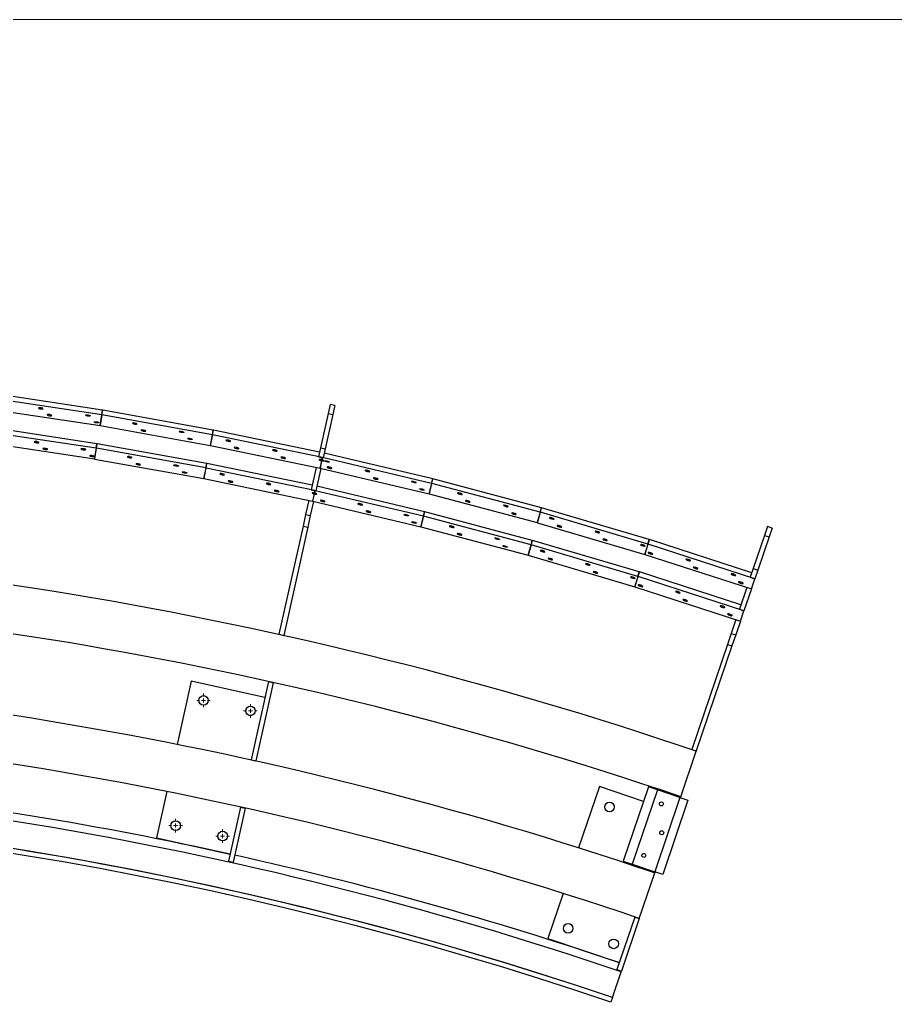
# Model space of a CAD drawing. Header units: millimetres. Extents: x 5046 to 103012, y -15969 to 47766.
# Drawn here: x 73327 to 73873, y 22147 to 22760 of the extents above; entities that cross this region are included whole.
import ezdxf

# ---------------------------------------------------------------- set-up
doc = ezdxf.new("R2010")
doc.units = ezdxf.units.MM
doc.layers.get('0').update_dxf_attribs({"lineweight": 0})
doc.layers.add('Pomocnicze', color=252, linetype='Continuous', lineweight=0)

# ---------------------------------------------------------------- blocks, each defined once
blk = doc.blocks.new('SW_CENTERMARKSYMBOL_18')
at = {"color": 0, "linetype": 'Continuous', "lineweight": 18}
for p, q in [((-0.25, 0), (-0.425, 0)), ((0, 0), (-0.125, 0)), ((0, 0.25), (0, 0.425)), ((0, 0), (0, 0.125)), ((0, 0), (0, -0.125)), ((0, 0), (0.125, 0)), ((0.25, 0), (0.425, 0)), ((0, -0.25), (0, -0.425))]:
    blk.add_line(p, q, dxfattribs=at)
blk = doc.blocks.new('SW_CENTERMARKSYMBOL_19')
at = {"color": 0, "linetype": 'Continuous', "lineweight": 18}
for p, q in [((-0.25, 0), (-0.425, 0)), ((0, 0), (-0.125, 0)), ((0, 0.25), (0, 0.425)), ((0, 0), (0, 0.125)), ((0, 0), (0, -0.125)), ((0, 0), (0.125, 0)), ((0.25, 0), (0.425, 0)), ((0, -0.25), (0, -0.425))]:
    blk.add_line(p, q, dxfattribs=at)
blk = doc.blocks.new('SW_CENTERMARKSYMBOL_20')
at = {"color": 0, "linetype": 'Continuous', "lineweight": 18}
for p, q in [((-0.25, 0), (-0.425, 0)), ((0, 0), (-0.125, 0)), ((0, 0.25), (0, 0.425)), ((0, 0), (0, 0.125)), ((0, 0), (0, -0.125)), ((0, 0), (0.125, 0)), ((0.25, 0), (0.425, 0)), ((0, -0.25), (0, -0.425))]:
    blk.add_line(p, q, dxfattribs=at)
blk = doc.blocks.new('SW_CENTERMARKSYMBOL_21')
at = {"color": 0, "linetype": 'Continuous', "lineweight": 18}
for p, q in [((-0.25, 0), (-0.425, 0)), ((0, 0), (-0.125, 0)), ((0, 0.25), (0, 0.425)), ((0, 0), (0, 0.125)), ((0, 0), (0, -0.125)), ((0, 0), (0.125, 0)), ((0.25, 0), (0.425, 0)), ((0, -0.25), (0, -0.425))]:
    blk.add_line(p, q, dxfattribs=at)
blk = doc.blocks.new('B_01')
at = {"color": 7, "linetype": 'Continuous', "lineweight": 25}
for p, q in [((113.765, 33.398), (106.845, 34.446)), ((113.809, 33.687), (106.889, 34.735)), ((106.753, 33.777), (113.655, 32.732)), ((109.974, 33.835), (109.964, 33.769)), ((109.966, 33.768), (109.964, 33.769)), ((109.976, 33.835), (109.966, 33.768)), ((109.974, 33.835), (109.977, 33.835)), ((128.002, 34.044), (127.876, 33.477)), ((128.295, 33.979), (128.002, 34.044)), ((128.295, 33.979), (128.169, 33.412)), ((110.515, 33.412), (110.505, 33.346)), ((110.507, 33.345), (110.505, 33.346)), ((110.517, 33.412), (110.507, 33.345)), ((110.515, 33.412), (110.518, 33.412)), ((112.902, 33.391), (112.892, 33.324)), ((112.903, 33.391), (112.893, 33.324)), ((113.765, 33.398), (113.655, 32.732)), ((113.661, 32.731), (113.771, 33.397)), ((113.765, 33.398), (113.809, 33.687)), ((113.771, 33.397), (113.823, 33.684)), ((120.66, 32.16), (113.771, 33.397)), ((120.712, 32.447), (113.823, 33.684)), ((127.876, 33.477), (127.4, 31.337)), ((128.169, 33.412), (127.693, 31.272)), ((127.876, 33.477), (128.169, 33.412)), ((113.463, 31.601), (106.6, 32.64)), ((113.44, 32.968), (113.429, 32.902)), ((113.44, 32.968), (113.43, 32.901)), ((113.661, 32.731), (120.532, 31.497)), ((115.823, 32.891), (115.811, 32.825)), ((115.814, 32.824), (115.811, 32.825)), ((115.826, 32.89), (115.814, 32.824)), ((115.826, 32.89), (115.83, 32.89)), ((113.419, 31.312), (106.556, 32.351)), ((116.353, 32.453), (116.341, 32.387)), ((116.345, 32.386), (116.341, 32.387)), ((116.357, 32.452), (116.345, 32.386)), ((116.357, 32.453), (116.36, 32.452)), ((118.744, 32.366), (118.732, 32.3)), ((118.744, 32.366), (118.732, 32.3)), ((119.271, 31.929), (119.259, 31.863)), ((119.271, 31.929), (119.259, 31.862)), ((120.66, 32.16), (120.532, 31.497)), ((120.538, 31.496), (120.666, 32.159)), ((120.66, 32.16), (120.712, 32.447)), ((120.666, 32.159), (120.726, 32.445)), ((127.519, 30.734), (120.666, 32.159)), ((127.341, 31.07), (120.726, 32.445)), ((106.464, 31.683), (113.309, 30.646)), ((109.712, 31.727), (109.702, 31.661)), ((109.704, 31.66), (109.702, 31.661)), ((109.714, 31.727), (109.704, 31.66)), ((109.713, 31.727), (109.715, 31.727)), ((110.252, 31.304), (110.242, 31.238)), ((110.254, 31.304), (110.244, 31.237)), ((110.253, 31.304), (110.255, 31.304)), ((112.613, 31.288), (112.603, 31.221)), ((112.614, 31.287), (112.604, 31.221)), ((112.613, 31.288), (112.615, 31.287)), ((113.419, 31.312), (113.309, 30.646)), ((113.315, 30.645), (113.425, 31.311)), ((113.419, 31.312), (113.463, 31.601)), ((113.425, 31.311), (113.477, 31.598)), ((120.258, 30.084), (113.425, 31.311)), ((120.309, 30.372), (113.477, 31.598)), ((120.538, 31.496), (127.373, 30.075)), ((121.654, 31.815), (121.64, 31.749)), ((121.658, 31.812), (121.645, 31.748)), ((122.174, 31.362), (122.16, 31.296)), ((122.178, 31.36), (122.165, 31.295)), ((127.4, 31.337), (127.278, 30.788)), ((127.4, 31.337), (127.693, 31.272)), ((127.693, 31.272), (127.571, 30.723)), ((110.244, 31.237), (110.242, 31.238)), ((112.604, 31.221), (112.603, 31.221)), ((113.149, 30.865), (113.139, 30.798)), ((113.14, 30.798), (113.139, 30.798)), ((113.15, 30.864), (113.14, 30.798)), ((113.15, 30.865), (113.151, 30.865)), ((115.506, 30.791), (115.494, 30.725)), ((115.497, 30.724), (115.494, 30.725)), ((115.509, 30.791), (115.497, 30.724)), ((115.509, 30.791), (115.512, 30.79)), ((124.56, 31.211), (124.546, 31.145)), ((124.548, 31.145), (124.546, 31.145)), ((124.561, 31.211), (124.548, 31.145)), ((124.561, 31.211), (124.563, 31.211)), ((125.076, 30.759), (125.062, 30.693)), ((125.064, 30.693), (125.062, 30.693)), ((125.077, 30.759), (125.064, 30.693)), ((125.077, 30.759), (125.079, 30.759)), ((127.278, 30.788), (127.571, 30.723)), ((127.519, 30.734), (127.489, 30.601)), ((127.495, 30.599), (127.525, 30.733)), ((127.519, 30.734), (127.519, 30.734)), ((134.336, 29.122), (127.525, 30.733)), ((127.525, 30.733), (127.525, 30.733)), ((134.404, 29.406), (127.634, 31.007)), ((113.315, 30.645), (120.129, 29.421)), ((116.036, 30.354), (116.024, 30.287)), ((116.027, 30.287), (116.024, 30.287)), ((116.039, 30.353), (116.027, 30.287)), ((116.039, 30.353), (116.042, 30.352)), ((118.406, 30.271), (118.394, 30.205)), ((120.258, 30.084), (120.129, 29.421)), ((120.135, 29.42), (120.264, 30.083)), ((120.258, 30.084), (120.309, 30.372)), ((120.264, 30.083), (120.323, 30.369)), ((127.06, 28.67), (120.264, 30.083)), ((126.882, 29.005), (120.323, 30.369)), ((127.131, 30.125), (126.819, 28.724)), ((127.424, 30.063), (127.112, 28.658)), ((127.475, 30.536), (127.373, 30.075)), ((127.378, 30.074), (127.481, 30.535)), ((127.378, 30.074), (134.172, 28.467)), ((127.451, 30.54), (127.465, 30.606)), ((127.451, 30.54), (127.475, 30.536)), ((127.489, 30.601), (127.465, 30.606)), ((127.475, 30.536), (127.489, 30.601)), ((127.481, 30.535), (127.475, 30.536)), ((127.481, 30.535), (127.496, 30.599)), ((127.489, 30.601), (127.495, 30.599)), ((127.489, 30.601), (127.489, 30.601)), ((127.968, 30.142), (127.953, 30.076)), ((127.974, 30.137), (127.959, 30.075)), ((118.932, 29.833), (118.92, 29.767)), ((121.281, 29.725), (121.267, 29.659)), ((121.272, 29.658), (121.267, 29.659)), ((121.285, 29.723), (121.272, 29.658)), ((121.283, 29.725), (121.287, 29.724)), ((130.348, 29.926), (130.333, 29.86)), ((130.336, 29.86), (130.333, 29.86)), ((130.351, 29.924), (130.336, 29.86)), ((130.348, 29.926), (130.351, 29.926)), ((130.853, 29.46), (130.838, 29.395)), ((130.856, 29.458), (130.841, 29.394)), ((130.853, 29.46), (130.856, 29.46)), ((120.135, 29.42), (126.914, 28.011)), ((121.8, 29.273), (121.787, 29.207)), ((121.791, 29.206), (121.787, 29.207)), ((121.805, 29.272), (121.791, 29.206)), ((121.802, 29.273), (121.806, 29.272)), ((124.159, 29.128), (124.146, 29.062)), ((124.147, 29.062), (124.146, 29.062)), ((124.161, 29.128), (124.147, 29.062)), ((124.161, 29.128), (124.162, 29.128)), ((133.889, 27.355), (127.175, 28.943)), ((130.841, 29.394), (130.838, 29.395)), ((133.239, 29.242), (133.223, 29.176)), ((133.237, 29.234), (133.223, 29.176)), ((134.336, 29.122), (134.172, 28.467)), ((134.178, 28.465), (134.342, 29.12)), ((134.336, 29.122), (134.404, 29.406)), ((134.342, 29.12), (134.417, 29.403)), ((141.107, 27.324), (134.342, 29.12)), ((141.182, 27.606), (134.417, 29.403)), ((124.675, 28.676), (124.661, 28.61)), ((124.662, 28.61), (124.661, 28.61)), ((124.676, 28.676), (124.662, 28.61)), ((124.676, 28.676), (124.677, 28.676)), ((126.819, 28.724), (127.112, 28.658)), ((127.015, 28.465), (126.914, 28.011)), ((126.919, 28.01), (127.02, 28.464)), ((127.015, 28.465), (127.028, 28.531)), ((127.02, 28.464), (127.015, 28.465)), ((127.02, 28.464), (127.036, 28.529)), ((127.06, 28.67), (127.029, 28.531)), ((127.029, 28.531), (127.035, 28.53)), ((127.035, 28.53), (127.066, 28.669)), ((127.06, 28.67), (127.06, 28.67)), ((133.821, 27.071), (127.066, 28.669)), ((127.066, 28.669), (127.066, 28.669)), ((133.74, 28.777), (133.724, 28.711)), ((133.738, 28.768), (133.725, 28.711)), ((134.178, 28.465), (140.925, 26.674)), ((136.108, 28.505), (136.092, 28.446)), ((126.672, 28.061), (126.475, 27.177)), ((126.965, 27.999), (126.768, 27.111)), ((126.919, 28.01), (133.657, 26.416)), ((127.539, 28.064), (127.524, 27.998)), ((127.544, 28.06), (127.53, 27.997)), ((129.892, 27.856), (129.876, 27.79)), ((129.879, 27.789), (129.876, 27.79)), ((129.894, 27.854), (129.879, 27.789)), ((129.891, 27.856), (129.894, 27.855)), ((136.603, 28.029), (136.586, 27.966)), ((138.976, 27.75), (138.958, 27.685)), ((138.959, 27.684), (138.958, 27.685)), ((138.976, 27.747), (138.959, 27.684)), ((138.971, 27.751), (138.971, 27.751)), ((141.107, 27.324), (141.182, 27.606)), ((141.113, 27.322), (141.196, 27.602)), ((147.909, 25.622), (141.196, 27.602)), ((126.475, 27.177), (126.316, 26.463)), ((126.475, 27.177), (126.768, 27.111)), ((126.768, 27.111), (126.609, 26.398)), ((130.396, 27.39), (130.381, 27.324)), ((130.383, 27.323), (130.381, 27.324)), ((130.399, 27.388), (130.383, 27.323)), ((130.396, 27.39), (130.398, 27.389)), ((132.754, 27.179), (132.739, 27.113)), ((132.754, 27.176), (132.74, 27.113)), ((133.821, 27.071), (133.657, 26.416)), ((133.663, 26.414), (133.827, 27.069)), ((133.821, 27.071), (133.889, 27.355)), ((133.827, 27.069), (133.902, 27.352)), ((140.536, 25.288), (133.827, 27.069)), ((140.611, 25.57), (133.902, 27.352)), ((139.465, 27.271), (139.448, 27.206)), ((139.449, 27.205), (139.448, 27.206)), ((139.465, 27.268), (139.449, 27.205)), ((139.46, 27.272), (139.461, 27.272)), ((141.107, 27.324), (140.925, 26.674)), ((140.931, 26.672), (141.113, 27.322)), ((147.826, 25.342), (141.113, 27.322)), ((126.316, 26.463), (124.815, 19.71)), ((126.609, 26.398), (125.108, 19.645)), ((126.316, 26.463), (126.609, 26.398)), ((133.255, 26.713), (133.24, 26.648)), ((133.255, 26.71), (133.24, 26.647)), ((133.663, 26.414), (140.354, 24.638)), ((135.596, 26.449), (135.58, 26.39)), ((140.931, 26.672), (147.626, 24.697)), ((141.808, 26.905), (141.826, 26.967)), ((141.808, 26.905), (141.813, 26.904)), ((141.813, 26.904), (141.83, 26.963)), ((141.836, 26.967), (141.833, 26.968)), ((142.289, 26.412), (142.308, 26.474)), ((142.289, 26.412), (142.294, 26.41)), ((142.294, 26.41), (142.312, 26.47)), ((142.318, 26.474), (142.314, 26.475)), ((155.282, 26.431), (155.094, 25.88)), ((155.566, 26.334), (155.282, 26.431)), ((136.089, 25.969), (136.073, 25.91)), ((144.654, 26.066), (144.673, 26.129)), ((144.654, 26.066), (144.656, 26.066)), ((144.656, 26.066), (144.676, 26.131)), ((144.68, 26.129), (144.678, 26.13)), ((155.094, 25.88), (154.389, 23.805)), ((155.378, 25.784), (154.673, 23.708)), ((155.094, 25.88), (155.378, 25.784)), ((155.566, 26.334), (155.378, 25.784)), ((138.435, 25.702), (138.418, 25.637)), ((138.434, 25.694), (138.418, 25.637)), ((138.924, 25.223), (138.907, 25.158)), ((138.924, 25.22), (138.908, 25.158)), ((140.536, 25.288), (140.354, 24.638)), ((140.36, 24.636), (140.542, 25.286)), ((140.536, 25.288), (140.611, 25.57)), ((140.542, 25.286), (140.625, 25.566)), ((147.2, 23.322), (140.542, 25.286)), ((147.283, 23.602), (140.625, 25.566)), ((145.132, 25.574), (145.151, 25.636)), ((145.132, 25.574), (145.134, 25.573)), ((145.134, 25.573), (145.153, 25.638)), ((145.158, 25.636), (145.156, 25.637)), ((147.5, 25.226), (147.519, 25.288)), ((147.5, 25.226), (147.502, 25.225)), ((147.502, 25.225), (147.521, 25.29)), ((147.526, 25.289), (147.525, 25.289)), ((147.826, 25.342), (147.626, 24.697)), ((147.632, 24.695), (147.832, 25.34)), ((147.826, 25.342), (147.909, 25.622)), ((147.832, 25.34), (147.922, 25.618)), ((154.491, 23.176), (147.832, 25.34)), ((154.3, 23.545), (147.922, 25.618)), ((140.36, 24.636), (147, 22.677)), ((141.239, 24.865), (141.258, 24.93)), ((141.239, 24.865), (141.244, 24.864)), ((141.244, 24.864), (141.263, 24.929)), ((147.632, 24.695), (154.274, 22.537)), ((147.964, 24.729), (147.985, 24.793)), ((147.964, 24.729), (147.97, 24.727)), ((147.97, 24.727), (147.989, 24.786)), ((147.996, 24.789), (147.99, 24.791)), ((141.721, 24.372), (141.74, 24.437)), ((141.721, 24.372), (141.726, 24.371)), ((141.726, 24.371), (141.745, 24.435)), ((144.058, 24.036), (144.076, 24.098)), ((144.058, 24.036), (144.06, 24.035)), ((144.06, 24.035), (144.079, 24.1)), ((144.084, 24.098), (144.082, 24.099)), ((150.318, 24.32), (150.339, 24.384)), ((150.318, 24.32), (150.321, 24.318)), ((150.321, 24.318), (150.341, 24.382)), ((150.346, 24.381), (150.343, 24.382)), ((144.536, 23.543), (144.554, 23.605)), ((144.536, 23.543), (144.537, 23.542)), ((144.537, 23.542), (144.557, 23.607)), ((144.561, 23.606), (144.56, 23.606)), ((147.2, 23.322), (147, 22.677)), ((147.006, 22.675), (147.206, 23.32)), ((147.2, 23.322), (147.283, 23.602)), ((147.206, 23.32), (147.296, 23.598)), ((153.811, 21.174), (147.206, 23.32)), ((153.619, 21.543), (147.296, 23.598)), ((150.783, 23.814), (150.804, 23.878)), ((150.783, 23.814), (150.786, 23.813)), ((150.786, 23.813), (150.806, 23.872)), ((150.812, 23.875), (150.809, 23.876)), ((154.389, 23.805), (154.207, 23.272)), ((154.389, 23.805), (154.673, 23.708)), ((154.673, 23.708), (154.491, 23.176)), ((146.876, 23.204), (146.894, 23.266)), ((146.876, 23.204), (146.877, 23.204)), ((146.877, 23.204), (146.896, 23.268)), ((146.901, 23.267), (146.9, 23.267)), ((147.339, 22.707), (147.36, 22.771)), ((147.339, 22.707), (147.345, 22.705)), ((147.345, 22.705), (147.365, 22.764)), ((147.371, 22.768), (147.366, 22.769)), ((154.207, 23.272), (154.491, 23.176)), ((154.274, 22.537), (154.491, 23.176)), ((147.006, 22.675), (153.593, 20.535)), ((149.665, 22.308), (149.686, 22.372)), ((149.665, 22.308), (149.668, 22.307)), ((149.668, 22.307), (149.687, 22.366)), ((149.694, 22.369), (149.69, 22.37)), ((153.989, 22.629), (153.527, 21.271)), ((154.274, 22.537), (153.811, 21.174)), ((150.131, 21.802), (150.151, 21.866)), ((150.131, 21.802), (150.134, 21.801)), ((150.134, 21.801), (150.154, 21.864)), ((150.159, 21.863), (150.156, 21.864)), ((153.527, 21.271), (153.811, 21.174)), ((153.593, 20.535), (153.811, 21.174)), ((153.308, 20.628), (153.016, 19.77)), ((153.593, 20.535), (153.3, 19.674)), ((124.815, 19.71), (124.812, 19.698)), ((124.815, 19.71), (125.108, 19.645)), ((125.108, 19.645), (125.105, 19.633)), ((153.016, 19.77), (152.781, 19.078)), ((153.016, 19.77), (153.3, 19.674)), ((153.3, 19.674), (153.065, 18.982)), ((152.781, 19.078), (150.554, 12.529)), ((152.781, 19.078), (153.065, 18.982)), ((153.065, 18.982), (150.838, 12.432)), ((119.348, 16.777), (118.471, 12.833)), ((123.936, 15.757), (119.348, 16.777)), ((124.158, 16.757), (123.073, 11.877)), ((124.451, 16.692), (123.366, 11.812)), ((124.161, 16.769), (124.158, 16.757)), ((124.158, 16.757), (124.451, 16.692)), ((124.454, 16.704), (124.451, 16.692)), ((149.868, 9.58), (150.834, 12.42)), ((150.554, 12.529), (150.55, 12.517)), ((150.554, 12.529), (150.838, 12.432)), ((150.838, 12.432), (150.834, 12.42)), ((123.073, 11.877), (123.07, 11.864)), ((123.073, 11.877), (123.366, 11.812)), ((123.366, 11.812), (123.363, 11.799)), ((117.819, 9.904), (117.177, 7.015)), ((144.8, 10.208), (143.499, 6.383)), ((147.545, 9.274), (144.8, 10.208)), ((147.859, 10.197), (146.282, 5.558)), ((148.427, 10.004), (146.85, 5.365)), ((148.427, 10.004), (147.859, 10.197)), ((149.822, 9.53), (148.427, 10.004)), ((149.822, 9.53), (148.245, 4.89)), ((150.321, 9.36), (148.743, 4.721)), ((149.58, 9.665), (149.564, 9.618)), ((149.584, 9.677), (149.58, 9.665)), ((149.58, 9.665), (149.864, 9.568)), ((149.822, 9.53), (150.321, 9.36)), ((149.864, 9.568), (149.848, 9.521)), ((149.868, 9.58), (149.864, 9.568)), ((122.416, 8.924), (121.667, 5.556)), ((122.709, 8.859), (121.96, 5.491)), ((122.419, 8.936), (122.416, 8.924)), ((122.416, 8.924), (122.709, 8.859)), ((122.712, 8.871), (122.709, 8.859)), ((117.177, 7.015), (121.765, 5.995)), ((121.667, 5.556), (121.656, 5.507)), ((121.667, 5.556), (121.96, 5.491)), ((146.282, 5.558), (146.85, 5.365)), ((121.96, 5.491), (121.949, 5.442)), ((146.85, 5.365), (148.245, 4.89)), ((147.97, 4.931), (147.966, 4.919)), ((147.986, 4.979), (147.97, 4.931)), ((147.97, 4.931), (148.254, 4.835)), ((147.284, 1.983), (148.25, 4.823)), ((148.743, 4.721), (148.245, 4.89)), ((148.254, 4.835), (148.25, 4.823)), ((148.27, 4.882), (148.254, 4.835)), ((142.533, 3.542), (141.58, 0.74)), ((146.996, 2.067), (145.885, -1.199)), ((147.28, 1.971), (146.169, -1.296)), ((147, 2.079), (146.996, 2.067)), ((146.996, 2.067), (147.28, 1.971)), ((147.284, 1.983), (147.28, 1.971)), ((141.58, 0.74), (146.03, -0.773)), ((145.885, -1.199), (145.869, -1.246)), ((145.885, -1.199), (146.169, -1.296)), ((145.605, -2.952), (146.153, -1.343)), ((146.169, -1.296), (146.153, -1.343)), ((145.605, -2.952), (145.509, -3.236))]:
    blk.add_line(p, q, dxfattribs=at)
at = {"color": 7, "linetype": 'Continuous', "lineweight": 25, "flags": 128}
for points in [[(112.892, 33.324), (112.843, 33.334), (112.8, 33.347), (112.769, 33.36), (112.753, 33.374), (112.755, 33.385), (112.774, 33.393), (112.808, 33.397), (112.853, 33.396), (112.903, 33.391)], [(112.904, 33.391), (112.955, 33.381), (112.999, 33.369), (113.032, 33.355), (113.048, 33.341), (113.046, 33.329), (113.026, 33.321), (112.991, 33.317), (112.945, 33.318), (112.893, 33.324)], [(113.429, 32.902), (113.38, 32.911), (113.337, 32.924), (113.306, 32.938), (113.29, 32.951), (113.292, 32.962), (113.311, 32.971), (113.345, 32.974), (113.39, 32.974), (113.44, 32.968)], [(113.441, 32.968), (113.492, 32.958), (113.536, 32.946), (113.569, 32.932), (113.585, 32.918), (113.583, 32.906), (113.563, 32.898), (113.528, 32.894), (113.482, 32.896), (113.43, 32.901)], [(118.732, 32.3), (118.682, 32.311), (118.639, 32.325), (118.608, 32.34), (118.593, 32.354), (118.595, 32.365), (118.615, 32.373), (118.65, 32.375), (118.696, 32.373), (118.747, 32.366)], [(118.748, 32.366), (118.798, 32.355), (118.841, 32.341), (118.872, 32.326), (118.887, 32.312), (118.884, 32.301), (118.864, 32.293), (118.829, 32.29), (118.783, 32.293), (118.732, 32.3)], [(119.259, 31.863), (119.209, 31.874), (119.166, 31.887), (119.135, 31.902), (119.12, 31.916), (119.122, 31.928), (119.142, 31.935), (119.177, 31.938), (119.223, 31.936), (119.274, 31.928)], [(119.274, 31.928), (119.324, 31.917), (119.367, 31.903), (119.398, 31.889), (119.413, 31.875), (119.411, 31.863), (119.391, 31.856), (119.356, 31.853), (119.31, 31.855), (119.259, 31.862)], [(118.394, 30.205), (118.343, 30.215), (118.299, 30.229), (118.266, 30.244), (118.249, 30.258), (118.249, 30.27), (118.268, 30.278), (118.301, 30.281), (118.346, 30.279), (118.397, 30.273)], [(118.397, 30.273), (118.447, 30.262), (118.491, 30.248), (118.524, 30.234), (118.541, 30.219), (118.54, 30.208), (118.522, 30.2), (118.489, 30.196), (118.444, 30.198), (118.394, 30.205)], [(127.465, 30.606), (127.408, 30.615), (127.359, 30.618), (127.324, 30.614), (127.311, 30.604), (127.319, 30.589), (127.349, 30.571), (127.395, 30.554), (127.451, 30.54)], [(127.481, 30.535), (127.528, 30.528), (127.566, 30.526), (127.593, 30.531), (127.604, 30.54), (127.598, 30.552), (127.576, 30.568), (127.54, 30.584), (127.495, 30.599)], [(127.804, 30.528), (127.854, 30.515), (127.898, 30.499), (127.93, 30.482), (127.948, 30.467), (127.948, 30.455), (127.93, 30.448), (127.898, 30.446), (127.854, 30.45), (127.804, 30.459), (127.754, 30.472), (127.71, 30.488), (127.677, 30.504), (127.66, 30.52), (127.66, 30.532), (127.677, 30.539), (127.71, 30.541), (127.754, 30.537), (127.804, 30.528)], [(118.92, 29.767), (118.869, 29.778), (118.825, 29.792), (118.792, 29.806), (118.775, 29.82), (118.776, 29.832), (118.794, 29.84), (118.827, 29.844), (118.872, 29.842), (118.923, 29.835)], [(118.923, 29.835), (118.973, 29.824), (119.017, 29.811), (119.05, 29.796), (119.067, 29.782), (119.066, 29.77), (119.048, 29.762), (119.015, 29.759), (118.97, 29.761), (118.92, 29.767)], [(133.223, 29.176), (133.173, 29.19), (133.13, 29.206), (133.099, 29.222), (133.083, 29.237), (133.085, 29.249), (133.104, 29.256), (133.138, 29.257), (133.183, 29.253), (133.234, 29.243)], [(133.234, 29.243), (133.283, 29.229), (133.326, 29.213), (133.357, 29.197), (133.373, 29.182), (133.371, 29.171), (133.352, 29.164), (133.318, 29.162), (133.274, 29.167), (133.223, 29.176)], [(133.223, 29.176), (133.223, 29.176), (133.223, 29.176), (133.223, 29.176), (133.223, 29.176), (133.223, 29.176), (133.223, 29.176), (133.223, 29.176), (133.223, 29.176)], [(133.234, 29.243), (133.234, 29.243), (133.234, 29.243), (133.234, 29.243), (133.234, 29.243), (133.234, 29.243), (133.234, 29.243), (133.234, 29.243), (133.234, 29.243)], [(127.029, 28.531), (126.975, 28.539), (126.928, 28.541), (126.895, 28.537), (126.882, 28.527), (126.89, 28.513), (126.917, 28.496), (126.961, 28.479), (127.015, 28.465)], [(127.02, 28.464), (127.077, 28.453), (127.126, 28.449), (127.161, 28.452), (127.175, 28.462), (127.166, 28.477), (127.137, 28.495), (127.091, 28.514), (127.035, 28.53)], [(133.724, 28.711), (133.674, 28.725), (133.631, 28.741), (133.6, 28.757), (133.584, 28.772), (133.586, 28.784), (133.605, 28.791), (133.639, 28.792), (133.684, 28.787), (133.735, 28.778)], [(133.725, 28.711), (133.725, 28.711), (133.725, 28.711), (133.724, 28.711), (133.724, 28.711), (133.724, 28.711), (133.724, 28.711), (133.724, 28.711), (133.724, 28.711)], [(133.735, 28.778), (133.785, 28.764), (133.827, 28.748), (133.858, 28.732), (133.874, 28.717), (133.872, 28.705), (133.853, 28.698), (133.819, 28.697), (133.775, 28.701), (133.725, 28.711)], [(133.735, 28.778), (133.735, 28.778), (133.735, 28.778), (133.735, 28.778), (133.735, 28.778), (133.735, 28.778), (133.735, 28.778), (133.735, 28.778), (133.735, 28.778)], [(132.739, 27.113), (132.689, 27.127), (132.646, 27.143), (132.614, 27.159), (132.599, 27.174), (132.6, 27.186), (132.619, 27.193), (132.653, 27.194), (132.698, 27.19), (132.749, 27.18)], [(132.75, 27.18), (132.799, 27.166), (132.842, 27.15), (132.873, 27.134), (132.889, 27.119), (132.887, 27.107), (132.868, 27.1), (132.834, 27.099), (132.79, 27.103), (132.74, 27.113)], [(133.24, 26.648), (133.19, 26.661), (133.146, 26.677), (133.115, 26.694), (133.099, 26.709), (133.101, 26.721), (133.12, 26.727), (133.154, 26.729), (133.199, 26.724), (133.25, 26.715)], [(133.25, 26.714), (133.3, 26.701), (133.343, 26.685), (133.374, 26.668), (133.389, 26.654), (133.388, 26.642), (133.369, 26.635), (133.335, 26.634), (133.29, 26.638), (133.24, 26.647)], [(138.418, 25.637), (138.369, 25.652), (138.326, 25.669), (138.296, 25.686), (138.281, 25.702), (138.283, 25.713), (138.302, 25.719), (138.336, 25.72), (138.381, 25.714), (138.431, 25.703)], [(138.431, 25.703), (138.481, 25.688), (138.523, 25.671), (138.554, 25.653), (138.569, 25.638), (138.567, 25.627), (138.548, 25.62), (138.514, 25.62), (138.469, 25.626), (138.418, 25.637)], [(138.907, 25.158), (138.858, 25.173), (138.816, 25.19), (138.785, 25.207), (138.77, 25.222), (138.772, 25.234), (138.792, 25.24), (138.826, 25.241), (138.87, 25.235), (138.92, 25.224)], [(138.921, 25.224), (138.97, 25.209), (139.013, 25.192), (139.044, 25.174), (139.059, 25.159), (139.057, 25.147), (139.037, 25.141), (139.003, 25.141), (138.958, 25.146), (138.908, 25.158)], [(153.296, 23.387), (153.291, 23.401), (153.269, 23.418), (153.234, 23.438), (153.188, 23.457), (153.139, 23.473), (153.091, 23.484), (153.051, 23.489), (153.023, 23.488), (153.011, 23.48), (153.016, 23.466), (153.037, 23.448), (153.073, 23.429), (153.118, 23.41), (153.168, 23.394), (153.216, 23.382), (153.256, 23.377), (153.284, 23.379), (153.296, 23.387)], [(153.758, 22.882), (153.753, 22.896), (153.731, 22.913), (153.695, 22.933), (153.65, 22.952), (153.601, 22.968), (153.553, 22.979), (153.513, 22.984), (153.485, 22.983), (153.472, 22.975), (153.478, 22.961), (153.499, 22.943), (153.535, 22.924), (153.58, 22.905), (153.63, 22.889), (153.677, 22.877), (153.718, 22.872), (153.746, 22.874), (153.758, 22.882)], [(152.615, 21.385), (152.61, 21.399), (152.589, 21.416), (152.553, 21.436), (152.508, 21.455), (152.458, 21.471), (152.41, 21.482), (152.37, 21.487), (152.342, 21.486), (152.33, 21.478), (152.335, 21.464), (152.357, 21.446), (152.392, 21.427), (152.437, 21.408), (152.487, 21.392), (152.535, 21.38), (152.575, 21.375), (152.603, 21.377), (152.615, 21.385)], [(153.077, 20.88), (153.072, 20.894), (153.05, 20.911), (153.015, 20.931), (152.969, 20.95), (152.92, 20.966), (152.872, 20.977), (152.832, 20.983), (152.804, 20.981), (152.792, 20.973), (152.797, 20.959), (152.818, 20.941), (152.854, 20.922), (152.899, 20.903), (152.949, 20.887), (152.997, 20.875), (153.037, 20.87), (153.065, 20.872), (153.077, 20.88)]]:
    blk.add_lwpolyline(points, dxfattribs=at)
at = {"color": 7, "linetype": 'Continuous', "lineweight": 25}
for centre, radius in [((120.107, 15.584), 0.3), ((123.035, 14.933), 0.3), ((145.425, 8.939), 0.3), ((148.659, 9.133), 0.125), ((118.37, 7.775), 0.3), ((121.299, 7.123), 0.3), ((148.68, 7.33), 0.125), ((147.565, 5.914), 0.125), ((142.849, 1.365), 0.3), ((145.689, 0.399), 0.3)]:
    blk.add_circle(centre, radius, dxfattribs=at)
for centre, radius, start, end in [((112.995, 33.983), 0.666, 261.16055, 261.22235), ((112.806, 32.732), 0.666, 81.53362, 81.59541), ((113.532, 33.56), 0.666, 261.16055, 261.22235), ((113.343, 32.309), 0.666, 81.53362, 81.59541), ((118.851, 32.956), 0.667, 259.67724, 259.72226), ((118.628, 31.71), 0.667, 79.67724, 79.72226), ((119.155, 31.272), 0.667, 79.67724, 79.72226), ((119.378, 32.518), 0.667, 259.67724, 259.72226), ((132.889, 27.762), 0.666, 256.99192, 257.05647), ((132.598, 26.531), 0.666, 76.88209, 76.94663), ((133.39, 27.297), 0.666, 256.99192, 257.05647), ((133.099, 26.066), 0.666, 76.88209, 76.94663), ((71.872, -219.756), 245.236, 71.21724, 89.99017), ((138.587, 26.281), 0.666, 255.27427, 255.32617), ((138.263, 25.058), 0.666, 75.38411, 75.43601), ((139.077, 25.802), 0.666, 255.27427, 255.32617), ((138.752, 24.579), 0.666, 75.38411, 75.43601), ((71.872, -219.756), 242.236, 71.21724, 89.9906), ((71.872, -219.756), 237.211, 71.21724, 89.99135), ((71.872, -219.756), 234.211, 71.21724, 89.99182), ((71.872, -219.756), 230.698, 71.21724, 89.99238), ((71.872, -219.756), 231.198, 77.53755, 83.70916), ((71.872, -219.756), 228.998, 71.21724, 108.79386), ((71.872, -219.756), 228.998, 71.21724, 89.99265), ((71.872, -219.756), 228.698, 71.21724, 108.79386), ((71.872, -219.756), 231.198, 71.29159, 77.4632)]:
    blk.add_arc(centre, radius, start, end, dxfattribs=at)
for centre, major_axis, ratio, start_param, end_param in [((109.966, 33.802), (0.148, -0.022), 0.224996, 1.553329, 4.726876), ((109.969, 33.802), (0.148, -0.022), 0.224996, 4.726877, 7.836514), ((110.508, 33.379), (0.148, -0.022), 0.224996, 1.553329, 4.726876), ((110.51, 33.379), (0.148, -0.022), 0.224996, 4.726877, 7.836514), ((113.73, 33.168), (0.038, 0.229), 0.974353, 6.270103, 6.296704), ((113.73, 33.168), (0.519, -0.086), 0.99671, 1.557714, 1.584315), ((113.62, 32.502), (0.038, 0.229), 0.974353, 6.270103, 6.296704), ((115.818, 32.857), (0.148, -0.027), 0.224987, 1.55959, 4.701182), ((115.822, 32.857), (0.148, -0.027), 0.224987, 4.701183, 7.842774), ((116.349, 32.42), (0.148, -0.027), 0.224987, 1.55959, 4.701182), ((116.353, 32.419), (0.148, -0.027), 0.224987, 4.701183, 7.842774), ((120.619, 31.931), (0.044, 0.228), 0.974353, 6.270048, 6.296649), ((120.619, 31.931), (0.517, -0.1), 0.99671, 1.557659, 1.584261), ((109.705, 31.694), (0.148, -0.022), 0.225001, 1.55334, 4.725056), ((109.707, 31.694), (0.148, -0.022), 0.225001, 4.725056, 7.836525), ((110.245, 31.271), (0.148, -0.022), 0.225001, 1.55334, 4.725056), ((110.247, 31.271), (0.148, -0.022), 0.225001, 4.725056, 7.836525), ((112.61, 31.254), (0.148, -0.022), 0.225003, 1.584515, 4.694988), ((112.612, 31.254), (0.148, -0.022), 0.225003, 4.694988, 7.8677), ((113.384, 31.082), (0.038, 0.229), 0.974353, 6.270105, 6.296707), ((113.384, 31.082), (0.519, -0.086), 0.99671, 1.557716, 1.584318), ((120.491, 31.268), (0.044, 0.228), 0.974353, 6.270048, 6.296649), ((121.647, 31.782), (0.147, -0.031), 0.224974, 1.565888, 4.70748), ((121.647, 31.782), (0.147, -0.031), 0.224974, 4.70748, 4.741708), ((121.653, 31.781), (0.147, -0.031), 0.224974, 4.70748, 7.849073), ((121.653, 31.781), (0.147, -0.031), 0.224974, 1.565887, 1.600116), ((122.168, 31.329), (0.147, -0.031), 0.224974, 1.565888, 4.70748), ((122.168, 31.329), (0.147, -0.031), 0.224974, 4.70748, 4.741708), ((122.173, 31.328), (0.147, -0.031), 0.224974, 4.70748, 7.849073), ((122.173, 31.328), (0.147, -0.031), 0.224974, 1.565887, 1.600116), ((113.147, 30.831), (0.148, -0.022), 0.225003, 1.584515, 4.694988), ((113.148, 30.831), (0.148, -0.022), 0.225003, 4.694988, 7.8677), ((115.501, 30.758), (0.148, -0.027), 0.224994, 1.559603, 4.701195), ((115.505, 30.757), (0.148, -0.027), 0.224994, 4.701195, 7.842787), ((124.553, 31.178), (0.147, -0.031), 0.225003, 1.565982, 4.707574), ((124.555, 31.178), (0.147, -0.031), 0.225003, 4.707574, 7.849167), ((125.07, 30.726), (0.147, -0.031), 0.225003, 1.565982, 4.707574), ((125.071, 30.726), (0.147, -0.031), 0.225003, 4.707574, 7.849167), ((127.472, 30.506), (0.05, 0.227), 0.974352, 6.269993, 6.296595), ((113.274, 30.416), (0.038, 0.229), 0.974353, 6.270105, 6.296707), ((116.031, 30.32), (0.148, -0.027), 0.224994, 1.559603, 4.701195), ((116.034, 30.319), (0.148, -0.027), 0.224994, 4.701195, 7.842787), ((120.217, 29.855), (0.044, 0.228), 0.974353, 6.27005, 6.296652), ((120.217, 29.855), (0.517, -0.1), 0.99671, 1.557661, 1.584263), ((127.325, 29.847), (0.05, 0.227), 0.974352, 6.269993, 6.296595), ((127.96, 30.109), (0.146, -0.035), 0.224957, 1.57223, 4.713823), ((127.96, 30.109), (0.146, -0.035), 0.224957, 4.713823, 4.756317), ((127.967, 30.107), (0.146, -0.035), 0.224957, 4.713823, 7.855416), ((127.967, 30.107), (0.146, -0.035), 0.224957, 1.57223, 1.614725), ((121.275, 29.692), (0.147, -0.031), 0.224982, 1.565902, 4.707495), ((121.279, 29.691), (0.147, -0.031), 0.224982, 4.707495, 7.849087), ((130.34, 29.893), (0.146, -0.035), 0.224996, 1.572349, 4.713942), ((130.343, 29.893), (0.146, -0.035), 0.224996, 4.713942, 7.855534), ((130.845, 29.427), (0.146, -0.035), 0.224996, 1.572349, 4.713942), ((130.848, 29.427), (0.146, -0.035), 0.224996, 4.713942, 7.855534), ((120.088, 29.192), (0.044, 0.228), 0.974353, 6.27005, 6.296652), ((121.794, 29.24), (0.147, -0.031), 0.224982, 1.565902, 4.707495), ((121.799, 29.239), (0.147, -0.031), 0.224982, 4.707495, 7.849087), ((124.153, 29.095), (0.147, -0.031), 0.225006, 1.565997, 4.707589), ((124.154, 29.095), (0.147, -0.031), 0.225006, 4.707589, 7.849182), ((134.283, 28.895), (0.057, 0.225), 0.974352, 6.269938, 6.29654), ((134.283, 28.895), (0.511, -0.128), 0.99671, 1.557549, 1.584151), ((124.669, 28.643), (0.147, -0.031), 0.225006, 1.565997, 4.707589), ((124.67, 28.643), (0.147, -0.031), 0.225006, 4.707589, 7.849182), ((127.013, 28.442), (0.05, 0.227), 0.974352, 6.269995, 6.296596), ((134.118, 28.241), (0.057, 0.225), 0.974352, 6.269938, 6.29654), ((136.097, 28.479), (0.145, -0.039), 0.224985, 1.565695, 4.741406), ((136.101, 28.478), (0.145, -0.039), 0.224985, 4.713061, 7.877232), ((126.866, 27.783), (0.05, 0.227), 0.974352, 6.269995, 6.296596), ((127.531, 28.031), (0.146, -0.035), 0.224965, 1.572246, 4.713838), ((127.531, 28.031), (0.146, -0.035), 0.224965, 4.713838, 4.752984), ((127.537, 28.03), (0.146, -0.035), 0.224965, 4.713838, 7.855431), ((127.537, 28.03), (0.146, -0.035), 0.224965, 1.572246, 1.611392), ((129.884, 27.823), (0.146, -0.035), 0.225, 1.572364, 4.713957), ((129.886, 27.822), (0.146, -0.035), 0.225, 4.713957, 7.85555), ((136.59, 28), (0.145, -0.039), 0.224985, 1.565695, 4.741406), ((136.594, 27.999), (0.145, -0.039), 0.224985, 4.713061, 7.877232), ((138.965, 27.718), (0.145, -0.038), 0.225007, 1.59258, 4.725658), ((138.966, 27.718), (0.145, -0.038), 0.225007, 4.725658, 7.875765), ((141.047, 27.099), (0.507, -0.142), 0.99671, 1.557494, 1.584096), ((130.388, 27.357), (0.146, -0.035), 0.225, 1.572364, 4.713957), ((130.391, 27.356), (0.146, -0.035), 0.225, 4.713957, 7.85555), ((133.768, 26.845), (0.057, 0.225), 0.974352, 6.269939, 6.296541), ((133.768, 26.845), (0.511, -0.128), 0.99671, 1.55755, 1.584152), ((139.455, 27.239), (0.145, -0.038), 0.225007, 1.59258, 4.725658), ((139.456, 27.238), (0.145, -0.038), 0.225007, 4.725658, 7.875765), ((141.047, 27.099), (-0.063, -0.224), 0.974352, 3.128291, 3.154892), ((141.82, 26.937), (0.144, -0.042), 0.22497, 1.549282, 4.6928), ((133.603, 26.19), (0.057, 0.225), 0.974352, 6.269939, 6.296541), ((135.584, 26.423), (0.145, -0.039), 0.224989, 1.567465, 4.741147), ((135.588, 26.422), (0.145, -0.039), 0.224989, 4.715039, 7.876765), ((140.865, 26.449), (-0.063, -0.224), 0.974352, 3.128291, 3.154892), ((141.825, 26.935), (0.144, -0.042), 0.22497, 4.690874, 7.842645), ((142.302, 26.444), (0.144, -0.042), 0.22497, 1.549282, 4.6928), ((142.307, 26.442), (0.144, -0.042), 0.22497, 4.690874, 7.842645), ((136.078, 25.944), (0.145, -0.039), 0.224989, 1.567465, 4.741147), ((136.081, 25.943), (0.145, -0.039), 0.224989, 4.715039, 7.876765), ((144.667, 26.098), (0.144, -0.042), 0.225002, 1.558469, 4.691585), ((144.669, 26.097), (0.144, -0.042), 0.225002, 4.691579, 7.841654), ((140.476, 25.063), (-0.063, -0.224), 0.974352, 3.128291, 3.154893), ((140.476, 25.063), (0.507, -0.142), 0.99671, 1.557495, 1.584097), ((145.145, 25.605), (0.144, -0.042), 0.225002, 1.558469, 4.691585), ((145.147, 25.605), (0.144, -0.042), 0.225002, 4.691579, 7.841654), ((147.512, 25.258), (0.144, -0.042), 0.225006, 1.548835, 4.698935), ((147.513, 25.257), (0.144, -0.042), 0.225006, 4.698935, 7.832022), ((147.76, 25.119), (0.069, 0.222), 0.974352, 6.269828, 6.29643), ((147.76, 25.119), (0.503, -0.156), 0.99671, 1.557439, 1.584041), ((140.294, 24.413), (-0.063, -0.224), 0.974352, 3.128291, 3.154893), ((141.252, 24.897), (0.144, -0.042), 0.224974, 1.55924, 4.69256), ((141.257, 24.896), (0.144, -0.042), 0.224974, 4.690702, 7.877567), ((147.56, 24.474), (0.069, 0.222), 0.974352, 6.269828, 6.29643), ((147.977, 24.76), (0.143, -0.046), 0.224951, 1.550244, 4.693231), ((147.984, 24.758), (0.143, -0.046), 0.224951, 4.69183, 7.842943), ((141.733, 24.404), (0.144, -0.042), 0.224974, 1.55924, 4.69256), ((141.738, 24.402), (0.144, -0.042), 0.224974, 4.690702, 7.877567), ((144.071, 24.067), (0.144, -0.042), 0.225004, 1.558077, 4.691187), ((144.072, 24.066), (0.144, -0.042), 0.225004, 4.691182, 7.841262), ((150.331, 24.351), (0.143, -0.046), 0.224994, 1.558907, 4.692077), ((150.334, 24.35), (0.143, -0.046), 0.224994, 4.692082, 7.842091), ((150.797, 23.845), (0.143, -0.046), 0.224994, 1.558907, 4.692077), ((144.548, 23.574), (0.144, -0.042), 0.225004, 1.558077, 4.691187), ((144.55, 23.574), (0.144, -0.042), 0.225004, 4.691182, 7.841262), ((147.134, 23.099), (0.069, 0.222), 0.974352, 6.269829, 6.296431), ((147.134, 23.099), (0.503, -0.156), 0.99671, 1.55744, 1.584042), ((150.8, 23.844), (0.143, -0.046), 0.224994, 4.692082, 7.842091), ((146.887, 23.236), (0.144, -0.042), 0.225006, 1.549106, 4.699205), ((146.889, 23.235), (0.144, -0.042), 0.225006, 4.699203, 7.832291), ((147.352, 22.738), (0.143, -0.046), 0.224953, 1.550158, 4.693129), ((147.359, 22.736), (0.143, -0.046), 0.224953, 4.691744, 7.842854), ((146.934, 22.454), (0.069, 0.222), 0.974352, 6.269829, 6.296431), ((149.678, 22.339), (0.143, -0.046), 0.224995, 1.558824, 4.69199), ((149.682, 22.338), (0.143, -0.046), 0.224995, 4.691995, 7.842008), ((150.144, 21.833), (0.143, -0.046), 0.224995, 1.558824, 4.69199), ((150.147, 21.832), (0.143, -0.046), 0.224995, 4.691995, 7.842008)]:
    blk.add_ellipse(centre, major_axis=major_axis, ratio=ratio, start_param=start_param, end_param=end_param, dxfattribs=at)
at = {"color": 7, "linetype": 'Continuous', "lineweight": 0}
blk.add_point((121.515, 3.49), dxfattribs=at)
for name, p in [('SW_CENTERMARKSYMBOL_18', (120.107, 15.584)), ('SW_CENTERMARKSYMBOL_19', (123.035, 14.933)), ('SW_CENTERMARKSYMBOL_21', (118.37, 7.775)), ('SW_CENTERMARKSYMBOL_20', (121.299, 7.123))]:
    blk.add_blockref(name, p, dxfattribs=at)
blk = doc.blocks.new('B01')
at = {"xscale": 20, "yscale": 20, "zscale": 20}
blk.add_blockref('B_01', (89.4, -500.9), dxfattribs=at)

msp = doc.modelspace()

# ---------------------------------------------------------------- linework, layer by layer
at = {"layer": 'Pomocnicze'}
msp.add_line((77646.01, 22760.46), (69960.63, 22760.46), dxfattribs=at)

# ---------------------------------------------------------------- block references
at = {"xscale": 0.5, "yscale": 0.5, "zscale": 0.5}
msp.add_blockref('B01', (72195.81, 22430.38), dxfattribs=at)

doc.saveas('drawing.dxf')
